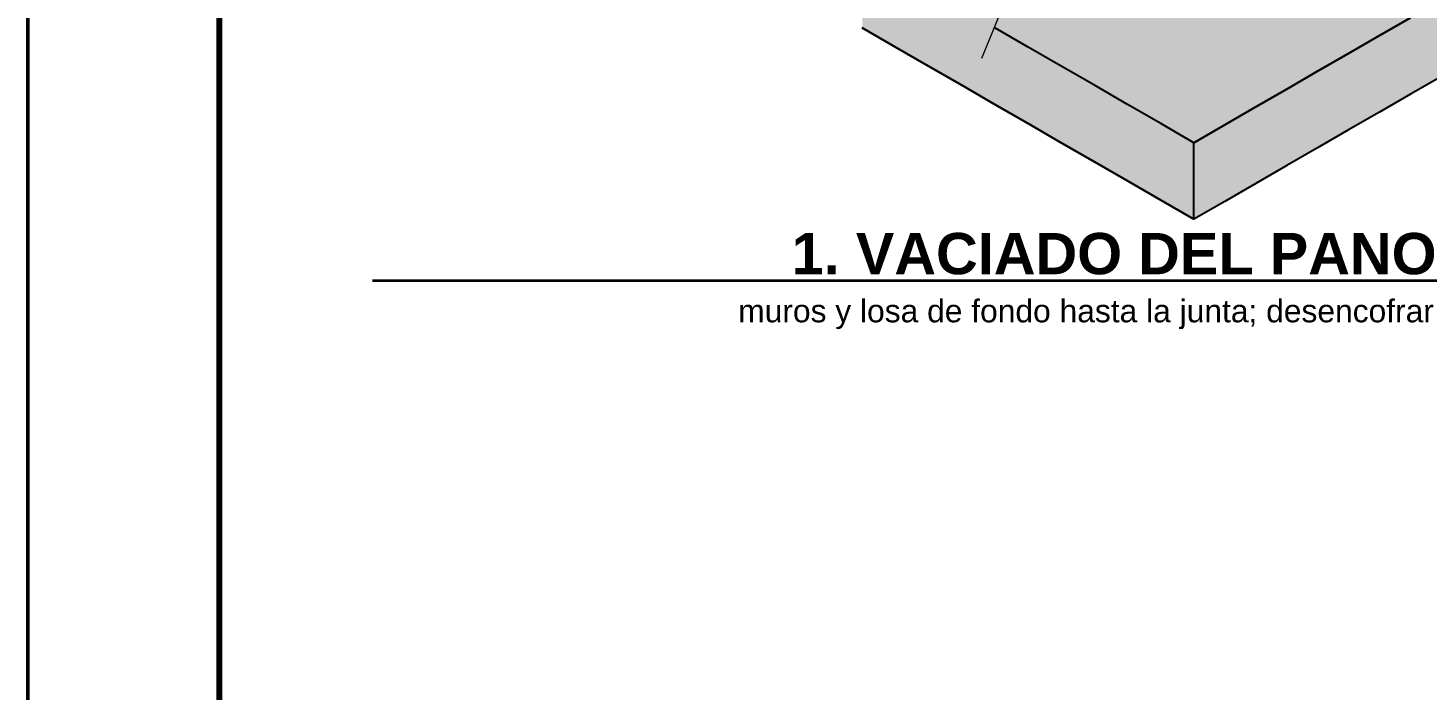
# Model space of a CAD drawing. Header units: metres. Extents: x 0 to 28.4, y 0 to 5.9.
# Drawn here: x 10 to 11.827, y 3.359 to 4.225 of the extents above; entities that cross this region are included whole.
import ezdxf
from ezdxf.enums import TextEntityAlignment as Align

# ---------------------------------------------------------------- set-up
doc = ezdxf.new("R2010")
doc.units = ezdxf.units.M
doc.header["$LTSCALE"] = 0.25
doc.layers.add('ISO-ARISTAS', color=8, linetype='CONTINUOUS')
doc.layers.add('TEXTOS', color=7, linetype='CONTINUOUS')
doc.layers.add('ISO-CONCRETO-SUP', color=254, linetype='CONTINUOUS', true_color=0xe8e8e8)
for name, color, linetype, lineweight in [('LLAMADAS', 30, 'CONTINUOUS', 18), ('MARCO', 7, 'CONTINUOUS', 50), ('TITULOS', 160, 'CONTINUOUS', 35)]:
    doc.layers.add(name, color=color, linetype=linetype, lineweight=lineweight)
doc.styles.get("Standard").update_dxf_attribs({"font": 'arial.ttf'})
doc.styles.add('TITULOS', font='arialbd.ttf')

msp = doc.modelspace()

# ---------------------------------------------------------------- linework, layer by layer
at = {"layer": 'ISO-ARISTAS', "color": 250}
for p, q in [((11.133, 4.2), (11.0897, 4.225)), ((11.0897, 4.225), (11.133, 4.2)), ((11.3062, 4.2), (11.2629, 4.225)), ((11.3062, 4.2), (11.2629, 4.225)), ((11.8056, 4.2383), (11.7652, 4.215)), ((11.7652, 4.215), (11.8056, 4.2383)), ((11.7248, 4.1917), (11.7652, 4.215)), ((11.7652, 4.215), (11.7248, 4.1917)), ((11.1763, 4.175), (11.133, 4.2)), ((11.133, 4.2), (11.1763, 4.175)), ((11.3495, 4.175), (11.3062, 4.2)), ((11.3495, 4.175), (11.3062, 4.2)), ((11.7248, 4.1917), (11.6844, 4.1683)), ((11.6844, 4.1683), (11.7248, 4.1917)), ((11.2196, 4.15), (11.1763, 4.175)), ((11.1763, 4.175), (11.2196, 4.15)), ((11.3928, 4.15), (11.3495, 4.175)), ((11.3928, 4.15), (11.3495, 4.175)), ((11.6844, 4.1683), (11.644, 4.145)), ((11.644, 4.145), (11.6844, 4.1683)), ((11.2629, 4.125), (11.2196, 4.15)), ((11.2196, 4.15), (11.2629, 4.125)), ((11.4361, 4.125), (11.3928, 4.15)), ((11.4361, 4.125), (11.3928, 4.15)), ((11.846, 4.1617), (11.8056, 4.1383)), ((11.846, 4.1617), (11.8056, 4.1383)), ((11.6036, 4.1217), (11.644, 4.145)), ((11.644, 4.145), (11.6036, 4.1217)), ((11.8056, 4.1383), (11.7652, 4.115)), ((11.8056, 4.1383), (11.7652, 4.115)), ((11.3062, 4.1), (11.2629, 4.125)), ((11.2629, 4.125), (11.3062, 4.1)), ((11.4794, 4.1), (11.4361, 4.125)), ((11.4794, 4.1), (11.4361, 4.125)), ((11.6036, 4.1217), (11.5631, 4.0983)), ((11.5631, 4.0983), (11.6036, 4.1217)), ((11.7652, 4.115), (11.7248, 4.0917)), ((11.7652, 4.115), (11.7248, 4.0917)), ((11.3495, 4.075), (11.3062, 4.1)), ((11.3062, 4.1), (11.3495, 4.075)), ((11.5227, 4.075), (11.4794, 4.1)), ((11.5227, 4.075), (11.4794, 4.1)), ((11.5227, 4.075), (11.5631, 4.0983)), ((11.5631, 4.0983), (11.5227, 4.075)), ((11.3928, 4.05), (11.3495, 4.075)), ((11.3495, 4.075), (11.3928, 4.05)), ((11.5227, 4.025), (11.5227, 4.075)), ((11.5227, 4.025), (11.5227, 4.075)), ((11.7248, 4.0917), (11.6844, 4.0683)), ((11.7248, 4.0917), (11.6844, 4.0683)), ((11.6844, 4.0683), (11.644, 4.045)), ((11.6844, 4.0683), (11.644, 4.045)), ((11.4361, 4.025), (11.3928, 4.05)), ((11.3928, 4.05), (11.4361, 4.025)), ((11.644, 4.045), (11.6036, 4.0217)), ((11.644, 4.045), (11.6036, 4.0217)), ((11.4794, 4), (11.4361, 4.025)), ((11.4361, 4.025), (11.4794, 4)), ((11.5227, 3.975), (11.5227, 4.025)), ((11.5227, 3.975), (11.5227, 4.025)), ((11.6036, 4.0217), (11.5631, 3.9983)), ((11.6036, 4.0217), (11.5631, 3.9983)), ((11.5227, 3.975), (11.4794, 4)), ((11.4794, 4), (11.5227, 3.975)), ((11.5631, 3.9983), (11.5227, 3.975)), ((11.5631, 3.9983), (11.5227, 3.975))]:
    msp.add_line(p, q, dxfattribs=at)
at = {"layer": 'ISO-CONCRETO-SUP', "true_color": 0x89847b}
for points in [[(11.133, 4.25), (11.1763, 4.225), (11.133, 4.3), (11.1763, 4.275)], [(11.0897, 4.225), (11.133, 4.2), (11.0897, 4.275), (11.133, 4.25)], [(11.1763, 4.225), (11.2196, 4.2), (11.1763, 4.275), (11.2196, 4.25)], [(11.133, 4.2), (11.1763, 4.175), (11.133, 4.25), (11.1763, 4.225)], [(11.2196, 4.2), (11.2629, 4.175), (11.2196, 4.25), (11.2629, 4.225)], [(11.1763, 4.175), (11.2196, 4.15), (11.1763, 4.225), (11.2196, 4.2)], [(11.2629, 4.175), (11.3062, 4.15), (11.2629, 4.225), (11.3062, 4.2)], [(11.2196, 4.15), (11.2629, 4.125), (11.2196, 4.2), (11.2629, 4.175)], [(11.3062, 4.15), (11.3495, 4.125), (11.3062, 4.2), (11.3495, 4.175)], [(11.2629, 4.125), (11.3062, 4.1), (11.2629, 4.175), (11.3062, 4.15)], [(11.3495, 4.125), (11.3928, 4.1), (11.3495, 4.175), (11.3928, 4.15)], [(11.3062, 4.1), (11.3495, 4.075), (11.3062, 4.15), (11.3495, 4.125)], [(11.3928, 4.1), (11.4361, 4.075), (11.3928, 4.15), (11.4361, 4.125)], [(11.3495, 4.075), (11.3928, 4.05), (11.3495, 4.125), (11.3928, 4.1)], [(11.4361, 4.075), (11.4794, 4.05), (11.4361, 4.125), (11.4794, 4.1)], [(11.3928, 4.05), (11.4361, 4.025), (11.3928, 4.1), (11.4361, 4.075)], [(11.4794, 4.05), (11.5227, 4.025), (11.4794, 4.1), (11.5227, 4.075)], [(11.4361, 4.025), (11.4794, 4), (11.4361, 4.075), (11.4794, 4.05)], [(11.4794, 4), (11.5227, 3.975), (11.4794, 4.05), (11.5227, 4.025)]]:
    msp.add_solid(points, dxfattribs=at)
at = {"layer": 'ISO-CONCRETO-SUP', "true_color": 0x989388}
for points in [[(11.1705, 4.2717), (11.2138, 4.2467), (11.1301, 4.2483), (11.1734, 4.2233)], [(11.2543, 4.27), (11.2976, 4.245), (11.2138, 4.2467), (11.2571, 4.2217)], [(11.338, 4.2683), (11.3813, 4.2433), (11.2976, 4.245), (11.3409, 4.22)], [(11.3437, 4.2717), (11.387, 4.2467), (11.3033, 4.2483), (11.3466, 4.2233)], [(11.4217, 4.2667), (11.465, 4.2417), (11.3813, 4.2433), (11.4246, 4.2183)], [(11.4275, 4.27), (11.4708, 4.245), (11.387, 4.2467), (11.4303, 4.2217)], [(11.5054, 4.265), (11.5487, 4.24), (11.465, 4.2417), (11.5083, 4.2167)], [(11.5112, 4.2683), (11.5545, 4.2433), (11.4708, 4.245), (11.5141, 4.22)], [(11.5891, 4.2633), (11.6324, 4.2383), (11.5487, 4.24), (11.592, 4.215)], [(11.5949, 4.2667), (11.6382, 4.2417), (11.5545, 4.2433), (11.5978, 4.2183)], [(11.6728, 4.2617), (11.7161, 4.2367), (11.6324, 4.2383), (11.6757, 4.2133)], [(11.6786, 4.265), (11.7219, 4.24), (11.6382, 4.2417), (11.6815, 4.2167)], [(11.7566, 4.26), (11.7999, 4.235), (11.7161, 4.2367), (11.7594, 4.2117)], [(11.7623, 4.2633), (11.8056, 4.2383), (11.7219, 4.24), (11.7652, 4.215)], [(11.8403, 4.2583), (11.8836, 4.2333), (11.7999, 4.235), (11.8432, 4.21)], [(11.1301, 4.2483), (11.1734, 4.2233), (11.0897, 4.225), (11.133, 4.2)], [(11.2138, 4.2467), (11.2571, 4.2217), (11.1734, 4.2233), (11.2167, 4.1983)], [(11.2976, 4.245), (11.3409, 4.22), (11.2571, 4.2217), (11.3004, 4.1967)], [(11.3033, 4.2483), (11.3466, 4.2233), (11.2629, 4.225), (11.3062, 4.2)], [(11.3813, 4.2433), (11.4246, 4.2183), (11.3409, 4.22), (11.3842, 4.195)], [(11.387, 4.2467), (11.4303, 4.2217), (11.3466, 4.2233), (11.3899, 4.1983)], [(11.465, 4.2417), (11.5083, 4.2167), (11.4246, 4.2183), (11.4679, 4.1933)], [(11.4708, 4.245), (11.5141, 4.22), (11.4303, 4.2217), (11.4736, 4.1967)], [(11.5487, 4.24), (11.592, 4.215), (11.5083, 4.2167), (11.5516, 4.1917)], [(11.5545, 4.2433), (11.5978, 4.2183), (11.5141, 4.22), (11.5574, 4.195)], [(11.6382, 4.2417), (11.6815, 4.2167), (11.5978, 4.2183), (11.6411, 4.1933)], [(11.7219, 4.24), (11.7652, 4.215), (11.6815, 4.2167), (11.7248, 4.1917)], [(11.1734, 4.2233), (11.2167, 4.1983), (11.133, 4.2), (11.1763, 4.175)], [(11.2571, 4.2217), (11.3004, 4.1967), (11.2167, 4.1983), (11.26, 4.1733)], [(11.3466, 4.2233), (11.3899, 4.1983), (11.3062, 4.2), (11.3495, 4.175)], [(11.4303, 4.2217), (11.4736, 4.1967), (11.3899, 4.1983), (11.4332, 4.1733)], [(11.6324, 4.2383), (11.6757, 4.2133), (11.592, 4.215), (11.6353, 4.19)], [(11.7161, 4.2367), (11.7594, 4.2117), (11.6757, 4.2133), (11.719, 4.1883)], [(11.7999, 4.235), (11.8432, 4.21), (11.7594, 4.2117), (11.8027, 4.1867)], [(11.3409, 4.22), (11.3842, 4.195), (11.3004, 4.1967), (11.3437, 4.1717)], [(11.4246, 4.2183), (11.4679, 4.1933), (11.3842, 4.195), (11.4275, 4.17)], [(11.5083, 4.2167), (11.5516, 4.1917), (11.4679, 4.1933), (11.5112, 4.1683)], [(11.5141, 4.22), (11.5574, 4.195), (11.4736, 4.1967), (11.517, 4.1717)], [(11.592, 4.215), (11.6353, 4.19), (11.5516, 4.1917), (11.5949, 4.1667)], [(11.5978, 4.2183), (11.6411, 4.1933), (11.5574, 4.195), (11.6007, 4.17)], [(11.6757, 4.2133), (11.719, 4.1883), (11.6353, 4.19), (11.6786, 4.165)], [(11.6815, 4.2167), (11.7248, 4.1917), (11.6411, 4.1933), (11.6844, 4.1683)], [(11.7594, 4.2117), (11.8027, 4.1867), (11.719, 4.1883), (11.7623, 4.1633)], [(11.8432, 4.21), (11.8865, 4.185), (11.8027, 4.1867), (11.846, 4.1617)], [(11.2167, 4.1983), (11.26, 4.1733), (11.1763, 4.175), (11.2196, 4.15)], [(11.3004, 4.1967), (11.3437, 4.1717), (11.26, 4.1733), (11.3033, 4.1483)], [(11.3842, 4.195), (11.4275, 4.17), (11.3437, 4.1717), (11.387, 4.1467)], [(11.3899, 4.1983), (11.4332, 4.1733), (11.3495, 4.175), (11.3928, 4.15)], [(11.4679, 4.1933), (11.5112, 4.1683), (11.4275, 4.17), (11.4708, 4.145)], [(11.4736, 4.1967), (11.517, 4.1717), (11.4332, 4.1733), (11.4765, 4.1483)], [(11.5516, 4.1917), (11.5949, 4.1667), (11.5112, 4.1683), (11.5545, 4.1433)], [(11.5574, 4.195), (11.6007, 4.17), (11.517, 4.1717), (11.5603, 4.1467)], [(11.6353, 4.19), (11.6786, 4.165), (11.5949, 4.1667), (11.6382, 4.1417)], [(11.6411, 4.1933), (11.6844, 4.1683), (11.6007, 4.17), (11.644, 4.145)], [(11.719, 4.1883), (11.7623, 4.1633), (11.6786, 4.165), (11.7219, 4.14)], [(11.8027, 4.1867), (11.846, 4.1617), (11.7623, 4.1633), (11.8056, 4.1383)], [(11.26, 4.1733), (11.3033, 4.1483), (11.2196, 4.15), (11.2629, 4.125)], [(11.3437, 4.1717), (11.387, 4.1467), (11.3033, 4.1483), (11.3466, 4.1233)], [(11.4275, 4.17), (11.4708, 4.145), (11.387, 4.1467), (11.4303, 4.1217)], [(11.4332, 4.1733), (11.4765, 4.1483), (11.3928, 4.15), (11.4361, 4.125)], [(11.5112, 4.1683), (11.5545, 4.1433), (11.4708, 4.145), (11.5141, 4.12)], [(11.517, 4.1717), (11.5603, 4.1467), (11.4765, 4.1483), (11.5198, 4.1233)], [(11.5949, 4.1667), (11.6382, 4.1417), (11.5545, 4.1433), (11.5978, 4.1183)], [(11.6007, 4.17), (11.644, 4.145), (11.5603, 4.1467), (11.6036, 4.1217)], [(11.3033, 4.1483), (11.3466, 4.1233), (11.2629, 4.125), (11.3062, 4.1)], [(11.4765, 4.1483), (11.5198, 4.1233), (11.4361, 4.125), (11.4794, 4.1)], [(11.6786, 4.165), (11.7219, 4.14), (11.6382, 4.1417), (11.6815, 4.1167)], [(11.7623, 4.1633), (11.8056, 4.1383), (11.7219, 4.14), (11.7652, 4.115)], [(11.387, 4.1467), (11.4303, 4.1217), (11.3466, 4.1233), (11.3899, 4.0983)], [(11.4708, 4.145), (11.5141, 4.12), (11.4303, 4.1217), (11.4736, 4.0967)], [(11.5545, 4.1433), (11.5978, 4.1183), (11.5141, 4.12), (11.5574, 4.095)], [(11.5603, 4.1467), (11.6036, 4.1217), (11.5198, 4.1233), (11.5631, 4.0983)], [(11.6382, 4.1417), (11.6815, 4.1167), (11.5978, 4.1183), (11.6411, 4.0933)], [(11.7219, 4.14), (11.7652, 4.115), (11.6815, 4.1167), (11.7248, 4.0917)], [(11.3466, 4.1233), (11.3899, 4.0983), (11.3062, 4.1), (11.3495, 4.075)], [(11.4303, 4.1217), (11.4736, 4.0967), (11.3899, 4.0983), (11.4332, 4.0733)], [(11.5141, 4.12), (11.5574, 4.095), (11.4736, 4.0967), (11.517, 4.0717)], [(11.5198, 4.1233), (11.5631, 4.0983), (11.4794, 4.1), (11.5227, 4.075)], [(11.5978, 4.1183), (11.6411, 4.0933), (11.5574, 4.095), (11.6007, 4.07)], [(11.6815, 4.1167), (11.7248, 4.0917), (11.6411, 4.0933), (11.6844, 4.0683)], [(11.3899, 4.0983), (11.4332, 4.0733), (11.3495, 4.075), (11.3928, 4.05)], [(11.4736, 4.0967), (11.517, 4.0717), (11.4332, 4.0733), (11.4765, 4.0483)], [(11.5574, 4.095), (11.6007, 4.07), (11.517, 4.0717), (11.5603, 4.0467)], [(11.6411, 4.0933), (11.6844, 4.0683), (11.6007, 4.07), (11.644, 4.045)], [(11.4332, 4.0733), (11.4765, 4.0483), (11.3928, 4.05), (11.4361, 4.025)], [(11.517, 4.0717), (11.5603, 4.0467), (11.4765, 4.0483), (11.5198, 4.0233)], [(11.6007, 4.07), (11.644, 4.045), (11.5603, 4.0467), (11.6036, 4.0217)], [(11.4765, 4.0483), (11.5198, 4.0233), (11.4361, 4.025), (11.4794, 4)], [(11.5603, 4.0467), (11.6036, 4.0217), (11.5198, 4.0233), (11.5631, 3.9983)], [(11.5198, 4.0233), (11.5631, 3.9983), (11.4794, 4), (11.5227, 3.975)]]:
    msp.add_solid(points, dxfattribs=at)
at = {"layer": 'ISO-CONCRETO-SUP', "true_color": 0x7b776e}
for points in [[(11.846, 4.2117), (11.8056, 4.1883), (11.846, 4.2617), (11.8056, 4.2383)], [(11.8056, 4.1883), (11.7652, 4.165), (11.8056, 4.2383), (11.7652, 4.215)], [(11.7652, 4.165), (11.7248, 4.1417), (11.7652, 4.215), (11.7248, 4.1917)], [(11.846, 4.1617), (11.8056, 4.1383), (11.846, 4.2117), (11.8056, 4.1883)], [(11.7248, 4.1417), (11.6844, 4.1183), (11.7248, 4.1917), (11.6844, 4.1683)], [(11.8056, 4.1383), (11.7652, 4.115), (11.8056, 4.1883), (11.7652, 4.165)], [(11.6844, 4.1183), (11.644, 4.095), (11.6844, 4.1683), (11.644, 4.145)], [(11.7652, 4.115), (11.7248, 4.0917), (11.7652, 4.165), (11.7248, 4.1417)], [(11.644, 4.095), (11.6036, 4.0717), (11.644, 4.145), (11.6036, 4.1217)], [(11.7248, 4.0917), (11.6844, 4.0683), (11.7248, 4.1417), (11.6844, 4.1183)], [(11.6036, 4.0717), (11.5631, 4.0483), (11.6036, 4.1217), (11.5631, 4.0983)], [(11.6844, 4.0683), (11.644, 4.045), (11.6844, 4.1183), (11.644, 4.095)], [(11.5631, 4.0483), (11.5227, 4.025), (11.5631, 4.0983), (11.5227, 4.075)], [(11.644, 4.045), (11.6036, 4.0217), (11.644, 4.095), (11.6036, 4.0717)], [(11.6036, 4.0217), (11.5631, 3.9983), (11.6036, 4.0717), (11.5631, 4.0483)], [(11.5631, 3.9983), (11.5227, 3.975), (11.5631, 4.0483), (11.5227, 4.025)]]:
    msp.add_solid(points, dxfattribs=at)
at = {"layer": 'LLAMADAS'}
msp.add_line((11.78, 5.5), (11.2456, 4.185), dxfattribs=at)
msp.add_solid([(11.2456, 4.185), (11.261, 4.2025), (11.2467, 4.2083)], dxfattribs=at)
at = {"layer": 'MARCO'}
msp.add_lwpolyline([(10, 0), (18.41, 0), (18.41, 5.94), (10, 5.94)], close=True, dxfattribs=at)
at = {"layer": 'MARCO', "const_width": 0.008}
msp.add_lwpolyline([(10.25, 0.1), (18.31, 0.1), (18.31, 5.84), (10.25, 5.84)], close=True, dxfattribs=at)
at = {"layer": 'TITULOS'}
msp.add_line((10.45, 3.895), (12.45, 3.895), dxfattribs=at)

# ---------------------------------------------------------------- texts
at = {"layer": 'TEXTOS'}
msp.add_text('muros y losa de fondo hasta la junta; desencofrar la tapa', height=0.0297, dxfattribs=at).set_placement((11.45, 3.855), align=Align.MIDDLE_CENTER)
at = {"layer": 'TITULOS', "style": 'TITULOS'}
msp.add_text('1. VACIADO DEL PANO 1', height=0.054, dxfattribs=at).set_placement((11.45, 3.93), align=Align.MIDDLE_CENTER)

doc.saveas('drawing.dxf')
